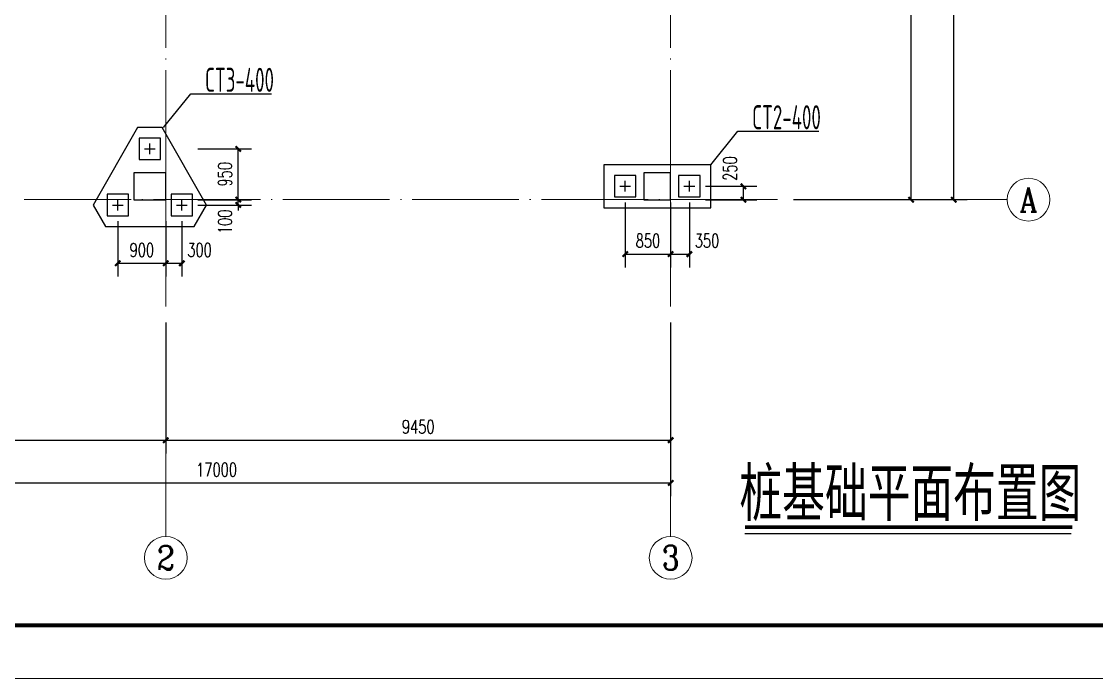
# Model space of a CAD drawing. Extents: x 3968514 to 5230306, y -516551 to -228246.
# Drawn here: x 4501570 to 4521694, y -359553 to -347262 of the extents above; entities that cross this region are included whole.
import ezdxf
from ezdxf.enums import TextEntityAlignment as Align

# ---------------------------------------------------------------- set-up
doc = ezdxf.new("R2010")
doc.units = 0
doc.header["$LTSCALE"] = 1000
doc.header["$MEASUREMENT"] = 0
doc.linetypes.add('DOTE', pattern=[2.42, 2, -0.2, 0.02, -0.2])
doc.linetypes.add('线型4', pattern=[300, 200, -100])
for name, color, linetype, lineweight in [('AXIS', 3, 'Continuous', 15), ('AXIS_TEXT', 7, 'Continuous', 15), ('BASE-CT', 21, 'Continuous', 25), ('BASE-ZM', 211, 'Continuous', 25), ('DOTE', 1, 'DOTE', 9), ('FRAME', 3, 'Continuous', 18), ('PUB_DIM', 3, 'Continuous', 15)]:
    doc.layers.add(name, color=color, linetype=linetype, lineweight=lineweight)
for name, color, linetype in [('COLU', 7, 'Continuous'), ('DIM_SYMB', 3, 'Continuous'), ('PUB_TEXT', 7, 'Continuous'), ('承台编号', 2, 'Continuous')]:
    doc.layers.add(name, color=color, linetype=linetype)
doc.styles.add('_HZTXT', font='simplex.shx', dxfattribs={"width": 0.8, "bigfont": 'hztxt.shx'})
doc.styles.add('_TCH_AXIS', font='COMPLEX', dxfattribs={"bigfont": 'GBCBIG'})
doc.styles.add('_TCH_DIM_T3', font='SIMPLEX.shx', dxfattribs={"width": 0.7, "bigfont": 'GBCBIG.shx'})
doc.styles.add('COMPLEX', font='COMPLEX')
doc.styles.add('TSSD_REIN', font='Tssdeng.shx', dxfattribs={"width": 0.7, "bigfont": 'hztxt.shx'})
doc.dimstyles.new('_TCH_ARCH&&100', dxfattribs={"dimtxt": 255, "dimasz": 100, "dimexe": 250, "dimexo": 300, "dimgap": 122.5, "dimtad": 1, "dimdec": 0, "dimzin": 0, "dimdsep": 46, "dimtxsty": '_TCH_DIM_T3', "dimblk": 'ARCHTICK', "dimcen": 0.09, "dimclrt": 7, "dimazin": 2, "dimtfac": 1, "dimtdec": 0, "dimtix": 1, "dimtmove": 2, "dimatfit": 3, "dimfxl": 150, "dimtolj": 1, "dimtzin": 0, "dimarcsym": 0})

# ---------------------------------------------------------------- blocks, each defined once
blk = doc.blocks.new('A$C0B803521')
at = {"layer": 'FRAME', "lineweight": 140}
blk.add_line((-97543, 35252), (-16943, 35252), dxfattribs=at)
at = {"layer": 'FRAME', "lineweight": 18}
blk.add_line((-100043, 34252), (-15943, 34252), dxfattribs=at)
blk = doc.blocks.new('HDHTFHVC')
at = {"layer": 'COLU', "color": 2}
for points in [[(4689216, -370781), (4689216, -370281), (4688616, -370281), (4688616, -370781)], [(4698666, -370781), (4698666, -370281), (4698166, -370281), (4698166, -370781)]]:
    blk.add_lwpolyline(points, close=True, dxfattribs=at)
blk = doc.blocks.new('_AXISO')
blk.add_circle((0, 0), 0.5)
at = {"layer": 'AXIS_TEXT', "style": 'COMPLEX', "width": 1.041667}
blk.add_attdef('A', text='', height=0.56, dxfattribs=at).set_placement((-0.25, -0.28), (0.25, -0.28), align=Align.FIT)
blk = doc.blocks.new('_ArchTick')
at = {"color": 0, "linetype": 'ByBlock', "const_width": 0.4}
blk.add_lwpolyline([(-0.5, -0.5), (0.5, 0.5)], dxfattribs=at)
blk = doc.blocks.new('*D1341')
at = {"layer": 'AXIS', "color": 0, "lineweight": -2, "transparency": 16777216}
for p, q in [((0, -44300), (0, -47550)), ((17000, -44300), (17000, -47550)), ((0, -47300), (17000, -47300))]:
    blk.add_line(p, q, dxfattribs=at)
at = {"layer": 'Defpoints', "color": 0, "transparency": 16777216}
for p in [(0, -44000), (17000, -44000), (17000, -47300)]:
    blk.add_point(p, dxfattribs=at)
at = {"layer": 'AXIS', "color": 0, "lineweight": -2, "transparency": 16777216, "xscale": 100, "yscale": 100, "zscale": 100, "rotation": 180}
blk.add_blockref('_ArchTick', (0, -47300), dxfattribs=at)
at = {"layer": 'AXIS', "color": 0, "lineweight": -2, "transparency": 16777216, "xscale": 100, "yscale": 100, "zscale": 100}
blk.add_blockref('_ArchTick', (17000, -47300), dxfattribs=at)
at = {"layer": 'AXIS', "color": 7, "transparency": 16777216, "insert": (8500, -47050), "char_height": 255, "attachment_point": 5, "style": '_TCH_DIM_T3'}
blk.add_mtext('\\A1;17000', dxfattribs=at)
blk = doc.blocks.new('*D1342')
at = {"layer": 'AXIS', "color": 0, "lineweight": -2, "transparency": 16777216}
for p, q in [((0, -44300), (0, -46750)), ((7550, -44300), (7550, -46750)), ((0, -46500), (7550, -46500))]:
    blk.add_line(p, q, dxfattribs=at)
at = {"layer": 'Defpoints', "color": 0, "transparency": 16777216}
for p in [(0, -44000), (7550, -44000), (7550, -46500)]:
    blk.add_point(p, dxfattribs=at)
at = {"layer": 'AXIS', "color": 0, "lineweight": -2, "transparency": 16777216, "xscale": 100, "yscale": 100, "zscale": 100, "rotation": 180}
blk.add_blockref('_ArchTick', (0, -46500), dxfattribs=at)
at = {"layer": 'AXIS', "color": 0, "lineweight": -2, "transparency": 16777216, "xscale": 100, "yscale": 100, "zscale": 100}
blk.add_blockref('_ArchTick', (7550, -46500), dxfattribs=at)
at = {"layer": 'AXIS', "color": 7, "transparency": 16777216, "insert": (3775, -46250), "char_height": 255, "attachment_point": 5, "style": '_TCH_DIM_T3'}
blk.add_mtext('\\A1;7550', dxfattribs=at)
blk = doc.blocks.new('*D1343')
at = {"layer": 'AXIS', "color": 0, "lineweight": -2, "transparency": 16777216}
for p, q in [((7550, -44300), (7550, -46750)), ((17000, -44300), (17000, -46750)), ((7550, -46500), (17000, -46500))]:
    blk.add_line(p, q, dxfattribs=at)
at = {"layer": 'Defpoints', "color": 0, "transparency": 16777216}
for p in [(7550, -44000), (17000, -44000), (17000, -46500)]:
    blk.add_point(p, dxfattribs=at)
at = {"layer": 'AXIS', "color": 0, "lineweight": -2, "transparency": 16777216, "xscale": 100, "yscale": 100, "zscale": 100, "rotation": 180}
blk.add_blockref('_ArchTick', (7550, -46500), dxfattribs=at)
at = {"layer": 'AXIS', "color": 0, "lineweight": -2, "transparency": 16777216, "xscale": 100, "yscale": 100, "zscale": 100}
blk.add_blockref('_ArchTick', (17000, -46500), dxfattribs=at)
at = {"layer": 'AXIS', "color": 7, "transparency": 16777216, "insert": (12275, -46250), "char_height": 255, "attachment_point": 5, "style": '_TCH_DIM_T3'}
blk.add_mtext('\\A1;9450', dxfattribs=at)
blk = doc.blocks.new('*D1347')
at = {"layer": 'AXIS', "color": 0, "lineweight": -2, "transparency": 16777216}
for p, q in [((19300, 0), (22550, 0)), ((22300, -42000), (22300, 0)), ((19300, -42000), (22550, -42000))]:
    blk.add_line(p, q, dxfattribs=at)
at = {"layer": 'Defpoints', "color": 0, "transparency": 16777216}
for p in [(19000, 0), (22300, 0), (19000, -42000)]:
    blk.add_point(p, dxfattribs=at)
at = {"layer": 'AXIS', "color": 0, "lineweight": -2, "transparency": 16777216, "xscale": 100, "yscale": 100, "zscale": 100}
for p, rotation in [((22300, 0), 90), ((22300, -42000), 270)]:
    blk.add_blockref('_ArchTick', p, dxfattribs=dict(at, rotation=rotation))
at = {"layer": 'AXIS', "color": 7, "transparency": 16777216, "insert": (22050, -21000), "char_height": 255, "attachment_point": 5, "rotation": 90, "style": '_TCH_DIM_T3'}
blk.add_mtext('\\A1;42000', dxfattribs=at)
blk = doc.blocks.new('*D1348')
at = {"layer": 'AXIS', "color": 0, "lineweight": -2, "transparency": 16777216}
for p, q in [((19300, -34000), (21750, -34000)), ((21500, -42000), (21500, -34000)), ((19300, -42000), (21750, -42000))]:
    blk.add_line(p, q, dxfattribs=at)
at = {"layer": 'Defpoints', "color": 0, "transparency": 16777216}
for p in [(19000, -34000), (21500, -34000), (19000, -42000)]:
    blk.add_point(p, dxfattribs=at)
at = {"layer": 'AXIS', "color": 0, "lineweight": -2, "transparency": 16777216, "xscale": 100, "yscale": 100, "zscale": 100}
for p, rotation in [((21500, -34000), 90), ((21500, -42000), 270)]:
    blk.add_blockref('_ArchTick', p, dxfattribs=dict(at, rotation=rotation))
at = {"layer": 'AXIS', "color": 7, "transparency": 16777216, "insert": (21250, -38000), "char_height": 255, "attachment_point": 5, "rotation": 90, "style": '_TCH_DIM_T3'}
blk.add_mtext('\\A1;8000', dxfattribs=at)
blk = doc.blocks.new('*D1332')
at = {"layer": 'Defpoints', "color": 0, "transparency": 16777216}
for p in [(4504572, -350595), (4504572, -350695), (4505627, -350595)]:
    blk.add_point(p, dxfattribs=at)
at = {"layer": 'PUB_DIM', "color": 0, "lineweight": -2, "transparency": 16777216}
for p, q in [((4505627, -350595), (4505627, -350495)), ((4504872, -350595), (4505877, -350595)), ((4504872, -350695), (4505877, -350695)), ((4505627, -350695), (4505627, -350595)), ((4505627, -350695), (4505627, -350795))]:
    blk.add_line(p, q, dxfattribs=at)
at = {"layer": 'PUB_DIM', "color": 0, "lineweight": -2, "transparency": 16777216, "xscale": 100, "yscale": 100, "zscale": 100}
for p, rotation in [((4505627, -350595), 270), ((4505627, -350695), 90)]:
    blk.add_blockref('_ArchTick', p, dxfattribs=dict(at, rotation=rotation))
at = {"layer": 'PUB_DIM', "color": 7, "transparency": 16777216, "insert": (4505377, -351009), "char_height": 255, "attachment_point": 5, "rotation": 90, "style": '_TCH_DIM_T3'}
blk.add_mtext('\\A1;100', dxfattribs=at)
blk = doc.blocks.new('*D1333')
at = {"layer": 'Defpoints', "color": 0, "transparency": 16777216}
for p in [(4504572, -349645), (4505627, -349645), (4504572, -350595)]:
    blk.add_point(p, dxfattribs=at)
at = {"layer": 'PUB_DIM', "color": 0, "lineweight": -2, "transparency": 16777216}
for p, q in [((4504872, -349645), (4505877, -349645)), ((4505627, -350595), (4505627, -349645)), ((4504872, -350595), (4505877, -350595))]:
    blk.add_line(p, q, dxfattribs=at)
at = {"layer": 'PUB_DIM', "color": 0, "lineweight": -2, "transparency": 16777216, "xscale": 100, "yscale": 100, "zscale": 100}
for p, rotation in [((4505627, -349645), 90), ((4505627, -350595), 270)]:
    blk.add_blockref('_ArchTick', p, dxfattribs=dict(at, rotation=rotation))
at = {"layer": 'PUB_DIM', "color": 7, "transparency": 16777216, "insert": (4505377, -350120), "char_height": 255, "attachment_point": 5, "rotation": 90, "style": '_TCH_DIM_T3'}
blk.add_mtext('\\A1;950', dxfattribs=at)
blk = doc.blocks.new('*D1334')
at = {"layer": 'Defpoints', "color": 0, "transparency": 16777216}
for p in [(4514072, -350345), (4515085, -350345), (4514072, -350595)]:
    blk.add_point(p, dxfattribs=at)
at = {"layer": 'PUB_DIM', "color": 0, "lineweight": -2, "transparency": 16777216}
for p, q in [((4514372, -350345), (4515335, -350345)), ((4515085, -350595), (4515085, -350345)), ((4514372, -350595), (4515335, -350595))]:
    blk.add_line(p, q, dxfattribs=at)
at = {"layer": 'PUB_DIM', "color": 0, "lineweight": -2, "transparency": 16777216, "xscale": 100, "yscale": 100, "zscale": 100}
for p, rotation in [((4515085, -350345), 90), ((4515085, -350595), 270)]:
    blk.add_blockref('_ArchTick', p, dxfattribs=dict(at, rotation=rotation))
at = {"layer": 'PUB_DIM', "color": 7, "transparency": 16777216, "insert": (4514835, -350013), "char_height": 255, "attachment_point": 5, "rotation": 90, "style": '_TCH_DIM_T3'}
blk.add_mtext('\\A1;250', dxfattribs=at)
blk = doc.blocks.new('*D1335')
at = {"layer": 'Defpoints', "color": 0, "transparency": 16777216}
for p in [(4512872, -350345), (4513722, -350345), (4513722, -351614)]:
    blk.add_point(p, dxfattribs=at)
at = {"layer": 'PUB_DIM', "color": 0, "lineweight": -2, "transparency": 16777216}
for p, q in [((4512872, -350645), (4512872, -351864)), ((4513722, -350645), (4513722, -351864)), ((4512872, -351614), (4513722, -351614))]:
    blk.add_line(p, q, dxfattribs=at)
at = {"layer": 'PUB_DIM', "color": 0, "lineweight": -2, "transparency": 16777216, "xscale": 100, "yscale": 100, "zscale": 100, "rotation": 180}
blk.add_blockref('_ArchTick', (4512872, -351614), dxfattribs=at)
at = {"layer": 'PUB_DIM', "color": 0, "lineweight": -2, "transparency": 16777216, "xscale": 100, "yscale": 100, "zscale": 100}
blk.add_blockref('_ArchTick', (4513722, -351614), dxfattribs=at)
at = {"layer": 'PUB_DIM', "color": 7, "transparency": 16777216, "insert": (4513297, -351364), "char_height": 255, "attachment_point": 5, "style": '_TCH_DIM_T3'}
blk.add_mtext('\\A1;850', dxfattribs=at)
blk = doc.blocks.new('*D1336')
at = {"layer": 'Defpoints', "color": 0, "transparency": 16777216}
for p in [(4513722, -350345), (4514072, -350345), (4514072, -351614)]:
    blk.add_point(p, dxfattribs=at)
at = {"layer": 'PUB_DIM', "color": 0, "lineweight": -2, "transparency": 16777216}
for p, q in [((4513722, -350645), (4513722, -351864)), ((4514072, -350645), (4514072, -351864)), ((4513722, -351614), (4514072, -351614))]:
    blk.add_line(p, q, dxfattribs=at)
at = {"layer": 'PUB_DIM', "color": 0, "lineweight": -2, "transparency": 16777216, "xscale": 100, "yscale": 100, "zscale": 100, "rotation": 180}
blk.add_blockref('_ArchTick', (4513722, -351614), dxfattribs=at)
at = {"layer": 'PUB_DIM', "color": 0, "lineweight": -2, "transparency": 16777216, "xscale": 100, "yscale": 100, "zscale": 100}
blk.add_blockref('_ArchTick', (4514072, -351614), dxfattribs=at)
at = {"layer": 'PUB_DIM', "color": 7, "transparency": 16777216, "insert": (4514403, -351364), "char_height": 255, "attachment_point": 5, "style": '_TCH_DIM_T3'}
blk.add_mtext('\\A1;350', dxfattribs=at)
blk = doc.blocks.new('*D1337')
at = {"layer": 'Defpoints', "color": 0, "transparency": 16777216}
for p in [(4503372, -350695), (4504272, -350695), (4504272, -351785)]:
    blk.add_point(p, dxfattribs=at)
at = {"layer": 'PUB_DIM', "color": 0, "lineweight": -2, "transparency": 16777216}
for p, q in [((4503372, -350995), (4503372, -352035)), ((4504272, -350995), (4504272, -352035)), ((4503372, -351785), (4504272, -351785))]:
    blk.add_line(p, q, dxfattribs=at)
at = {"layer": 'PUB_DIM', "color": 0, "lineweight": -2, "transparency": 16777216, "xscale": 100, "yscale": 100, "zscale": 100, "rotation": 180}
blk.add_blockref('_ArchTick', (4503372, -351785), dxfattribs=at)
at = {"layer": 'PUB_DIM', "color": 0, "lineweight": -2, "transparency": 16777216, "xscale": 100, "yscale": 100, "zscale": 100}
blk.add_blockref('_ArchTick', (4504272, -351785), dxfattribs=at)
at = {"layer": 'PUB_DIM', "color": 7, "transparency": 16777216, "insert": (4503822, -351535), "char_height": 255, "attachment_point": 5, "style": '_TCH_DIM_T3'}
blk.add_mtext('\\A1;900', dxfattribs=at)
blk = doc.blocks.new('*D1338')
at = {"layer": 'Defpoints', "color": 0, "transparency": 16777216}
for p in [(4504272, -350695), (4504572, -350695), (4504572, -351785)]:
    blk.add_point(p, dxfattribs=at)
at = {"layer": 'PUB_DIM', "color": 0, "lineweight": -2, "transparency": 16777216}
for p, q in [((4504272, -350995), (4504272, -352035)), ((4504572, -350995), (4504572, -352035)), ((4504272, -351785), (4504572, -351785))]:
    blk.add_line(p, q, dxfattribs=at)
at = {"layer": 'PUB_DIM', "color": 0, "lineweight": -2, "transparency": 16777216, "xscale": 100, "yscale": 100, "zscale": 100, "rotation": 180}
blk.add_blockref('_ArchTick', (4504272, -351785), dxfattribs=at)
at = {"layer": 'PUB_DIM', "color": 0, "lineweight": -2, "transparency": 16777216, "xscale": 100, "yscale": 100, "zscale": 100}
blk.add_blockref('_ArchTick', (4504572, -351785), dxfattribs=at)
at = {"layer": 'PUB_DIM', "color": 7, "transparency": 16777216, "insert": (4504903, -351535), "char_height": 255, "attachment_point": 5, "style": '_TCH_DIM_T3'}
blk.add_mtext('\\A1;300', dxfattribs=at)
blk = doc.blocks.new('A$Cbcbeac01')
at = {"layer": 'AXIS'}
for p, q in [((19300, -42000), (23300, -42000)), ((7550, -44300), (7550, -48300)), ((17000, -44300), (17000, -48300))]:
    blk.add_line(p, q, dxfattribs=at)
at = {"layer": 'DOTE'}
for p, q in [((7550, -44000), (7550, 2000)), ((17000, -44000), (17000, 2000)), ((19000, -42000), (-2000, -42000))]:
    blk.add_line(p, q, dxfattribs=at)
at = {"layer": 'AXIS'}
ref = blk.add_blockref('_AXISO', (23700, -42000), dxfattribs=dict(at, xscale=800, yscale=800, zscale=800))
ref.add_attrib('A', 'A', dxfattribs={"layer": 'AXIS_TEXT', "height": 450.2, "style": '_TCH_AXIS', "width": 0.863198}).set_placement((23533.5, -42225.1), (23866.5, -42225.1), align=Align.FIT)
ref = blk.add_blockref('_AXISO', (7550, -48700), dxfattribs=dict(at, xscale=800, yscale=800, zscale=800))
ref.add_attrib('A', '2', dxfattribs={"layer": 'AXIS_TEXT', "height": 451.1, "style": '_TCH_AXIS', "width": 1.103448}).set_placement((7384.1, -48925.5), (7715.9, -48925.5), align=Align.FIT)
ref = blk.add_blockref('_AXISO', (17000, -48700), dxfattribs=dict(at, xscale=800, yscale=800, zscale=800))
ref.add_attrib('A', '3', dxfattribs={"layer": 'AXIS_TEXT', "height": 453.8, "style": '_TCH_AXIS', "width": 1.084746}).set_placement((16835.9, -48926.9), (17164.1, -48926.9), align=Align.FIT)
for p1, p2, distance, picture, middle in [((19000, -42000), (19000, 0), -3300, '*D1347', (22050, -21000)), ((19000, -42000), (19000, -34000), -2500, '*D1348', (21250, -38000)), ((0, -44000), (17000, -44000), -3300, '*D1341', (8500, -47050)), ((0, -44000), (7550, -44000), -2500, '*D1342', (3775, -46250)), ((7550, -44000), (17000, -44000), -2500, '*D1343', (12275, -46250))]:
    dim = blk.add_aligned_dim(p1=p1, p2=p2, distance=distance, dimstyle='_TCH_ARCH&&100', dxfattribs=at)
    dim.commit()
    dim.dimension.update_dxf_attribs({"geometry": picture, "text_midpoint": middle})

msp = doc.modelspace()

# ---------------------------------------------------------------- linework, layer by layer
at = {"layer": 'BASE-CT', "linetype": 'Continuous', "elevation": -0.30417}
for points in [[(4503739.4644, -349244.70603), (4502910.01127, -350696.24753), (4503141.24565, -351094.70603), (4504801.94096, -351094.70603), (4505033.17533, -350696.24753), (4504203.72221, -349244.70603)], [(4512471.5933, -350744.70603), (4514471.5933, -350744.70603), (4514471.5933, -349944.70603), (4512471.5933, -349944.70603)]]:
    msp.add_lwpolyline(points, close=True, dxfattribs=at)
at = {"layer": 'BASE-ZM', "linetype": '线型4', "elevation": -0.30417}
for points in [[(4503771.5933, -349844.70603), (4504171.5933, -349844.70603), (4504171.5933, -349444.70603), (4503771.5933, -349444.70603)], [(4512671.5933, -350544.70603), (4513071.5933, -350544.70603), (4513071.5933, -350144.70603), (4512671.5933, -350144.70603)], [(4513871.5933, -350544.70603), (4514271.5933, -350544.70603), (4514271.5933, -350144.70603), (4513871.5933, -350144.70603)], [(4503171.5933, -350894.70603), (4503571.5933, -350894.70603), (4503571.5933, -350494.70603), (4503171.5933, -350494.70603)], [(4504371.5933, -350894.70603), (4504771.5933, -350894.70603), (4504771.5933, -350494.70603), (4504371.5933, -350494.70603)]]:
    msp.add_lwpolyline(points, close=True, dxfattribs=at)
for points in [[(4503971.5933, -349744.70603), (4503971.5933, -349544.70603)], [(4503871.5933, -349644.70603), (4504071.5933, -349644.70603)], [(4512771.5933, -350344.70603), (4512971.5933, -350344.70603)], [(4512871.5933, -350444.70603), (4512871.5933, -350244.70603)], [(4513971.5933, -350344.70603), (4514171.5933, -350344.70603)], [(4514071.5933, -350444.70603), (4514071.5933, -350244.70603)], [(4503271.5933, -350694.70603), (4503471.5933, -350694.70603)], [(4503371.5933, -350794.70603), (4503371.5933, -350594.70603)], [(4504471.5933, -350694.70603), (4504671.5933, -350694.70603)], [(4504571.5933, -350794.70603), (4504571.5933, -350594.70603)]]:
    msp.add_lwpolyline(points, dxfattribs=at)
at = {"layer": 'DIM_SYMB'}
msp.add_line((4515110.6327, -356840.68019, 0.30417), (4521221.76891, -356840.68019, 0.30417), dxfattribs=at)
at = {"layer": 'DIM_SYMB', "const_width": 70, "elevation": 0.30417}
msp.add_lwpolyline([(4515113.57017, -356723.961), (4521240.01933, -356723.961)], dxfattribs=at)
at = {"layer": '承台编号', "color": 3, "elevation": -0.30417}
for points in [[(4504228.72221, -349244.70603), (4504737.22248, -348613.69548), (4506250.29349, -348613.69548)], [(4514471.5933, -349944.70603), (4514980.09358, -349313.69548), (4516493.16459, -349313.69548)]]:
    msp.add_lwpolyline(points, dxfattribs=at)

# ---------------------------------------------------------------- block references
for name, p in [('A$C0B803521', (4583230.74536, -393805.3043)), ('A$Cbcbeac01', (4496721.5933, -308594.70505, -0.30417))]:
    msp.add_blockref(name, p)
at = {"color": 6}
msp.add_blockref('HDHTFHVC', (-184944.16767, 20186.04242, -0.30417), dxfattribs=at)

# ---------------------------------------------------------------- texts
at = {"layer": 'PUB_TEXT', "style": '_HZTXT', "width": 0.8}
msp.add_text('桩基础平面布置图', height=1000, dxfattribs=at).set_placement((4515009.96222, -356607.58305, 0.30417))
at = {"layer": '承台编号', "color": 3, "style": 'TSSD_REIN', "width": 0.6}
for s, p in [('CT3-400', (4505005.33089, -348577.75353, -0.30417)), ('CT2-400', (4515248.20199, -349277.75353, -0.30417))]:
    msp.add_text(s, height=450, dxfattribs=at).set_placement(p)

# ---------------------------------------------------------------- dimensions: what is measured, and where the dimension line sits
at = {"layer": 'PUB_DIM', "color": 3}
for p1, p2, distance, picture, middle in [((4504571.5933, -350594.70505), (4504571.5933, -349644.70603), -1055.37893, '*D1333', (4505376.97223, -350119.70554)), ((4512871.59562, -350344.70621), (4513721.59324, -350344.70608), -1268.90402, '*D1335', (4513296.59443, -351363.61011)), ((4503371.5933, -350694.70603), (4504271.59336, -350694.70616), -1090.79032, '*D1337', (4503821.59333, -351535.49648))]:
    dim = msp.add_aligned_dim(p1=p1, p2=p2, distance=distance, dimstyle='_TCH_ARCH&&100', dxfattribs=at)
    dim.commit()
    dim.dimension.update_dxf_attribs({"geometry": picture, "text_midpoint": middle})
for base, p1, p2, angle, picture, middle in [((4515085.33648, -350344.70585), (4514071.59098, -350594.70505), (4514071.59098, -350344.70585), 90, '*D1334', (4514835.33648, -350013.27728)), ((4514071.5933, -351613.61002), (4513721.59324, -350344.70608), (4514071.5933, -350344.70603), 0.000008557, '*D1336', (4514403.02203, -351363.60994)), ((4505626.97223, -350594.70505), (4504571.5933, -350694.70603), (4504571.5933, -350594.70505), 90, '*D1332', (4505376.97223, -351008.99174)), ((4504571.59562, -351785.49657), (4504271.59336, -350694.70616), (4504571.59562, -350694.70621), 359.99999143, '*D1338', (4504903.02407, -351535.49664))]:
    dim = msp.add_linear_dim(base=base, p1=p1, p2=p2, angle=angle, dimstyle='_TCH_ARCH&&100', dxfattribs=at)
    dim.commit()
    dim.dimension.update_dxf_attribs({"geometry": picture, "text_midpoint": middle, "dimtype": 161})

doc.saveas('drawing.dxf')
